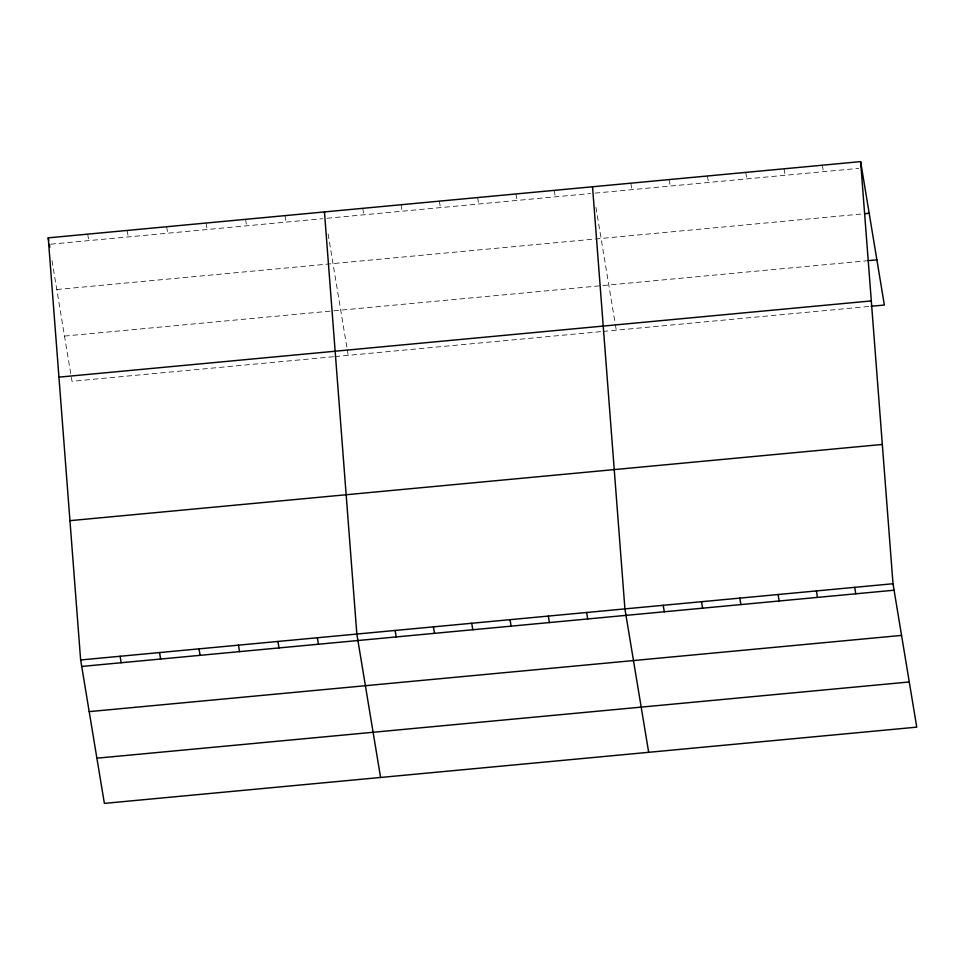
<?xml version="1.0" encoding="UTF-8"?>
<svg xmlns="http://www.w3.org/2000/svg" width="965" height="965" viewBox="0 0 965 965"><rect width="100%" height="100%" fill="white"/><g stroke="black" fill="none" stroke-linecap="round" stroke-linejoin="round"><path stroke-width="0.72" stroke-dasharray="4.83 3.62" d="M50.783 244.181L322.6 218.681M327.002 218.259L590.664 193.519M595.079 193.109L858.754 168.368M56.802 289.512L861.805 213.977M64.51 336.073L866.57 260.803M333.588 356.712L71.989 381.259L51.893 259.85M335.048 356.58L601.557 331.574M603.029 331.429L869.634 306.412M822.325 165.208L823.398 171.686M784.026 168.803L785.1 175.28M745.728 172.397L746.801 178.875M707.429 175.992L708.503 182.469M669.131 179.587L670.205 186.052M630.833 183.181L631.906 189.647M595.948 207.366L615.115 323.13M615.344 324.542L616.285 330.187M554.236 190.37L555.309 196.836M515.949 193.965L517.011 200.43M477.651 197.548L478.712 204.025M439.352 201.142L440.426 207.62M401.054 204.737L402.128 211.214M362.756 208.331L363.829 214.809M328.1 233.94L347.026 348.281M347.267 349.692L348.196 355.349M285.001 215.629L286.074 222.107M245.544 219.332L246.618 225.81M206.088 223.036L207.149 229.513M166.619 226.739L167.693 233.216M127.163 230.442L128.236 236.92M87.706 234.145L88.78 240.611"/><path stroke-width="1.45" d="M860.623 161.613L893.011 583.741L916.75 727.152L104.377 803.387L80.638 659.964L48.25 237.848L860.623 161.613L884.362 305.036L871.106 306.279M864.761 213.699L869.175 213.277M868.042 260.671L876.883 259.838M58.937 377.146L871.311 300.911M69.95 520.666L882.324 444.443M80.638 659.964L893.011 583.741M81.711 666.441L894.085 590.206M89.19 711.627L901.563 635.404M96.898 758.188L909.271 681.966M854.713 587.335L855.786 593.801M816.414 590.93L817.488 597.395M778.116 594.524L779.189 600.99M739.817 598.107L740.891 604.585M701.519 601.702L702.592 608.179M663.22 605.296L664.294 611.774M648.673 752.314L624.922 608.891L592.534 186.776M586.624 612.486L587.697 618.963M548.325 616.08L549.399 622.558M510.027 619.675L511.1 626.152M471.74 623.269L472.802 629.735M433.442 626.864L434.503 633.329M395.143 630.459L396.217 636.924M380.584 777.464L356.845 634.053L324.457 211.926M317.389 637.756L318.45 644.222M277.92 641.46L278.994 647.925M238.464 645.163L239.537 651.628M199.007 648.854L200.081 655.332M159.551 652.557L160.624 659.035M120.094 656.26L121.168 662.738M48.25 237.848L48.684 240.43M49.324 244.314L49.794 247.149"/></g></svg>
